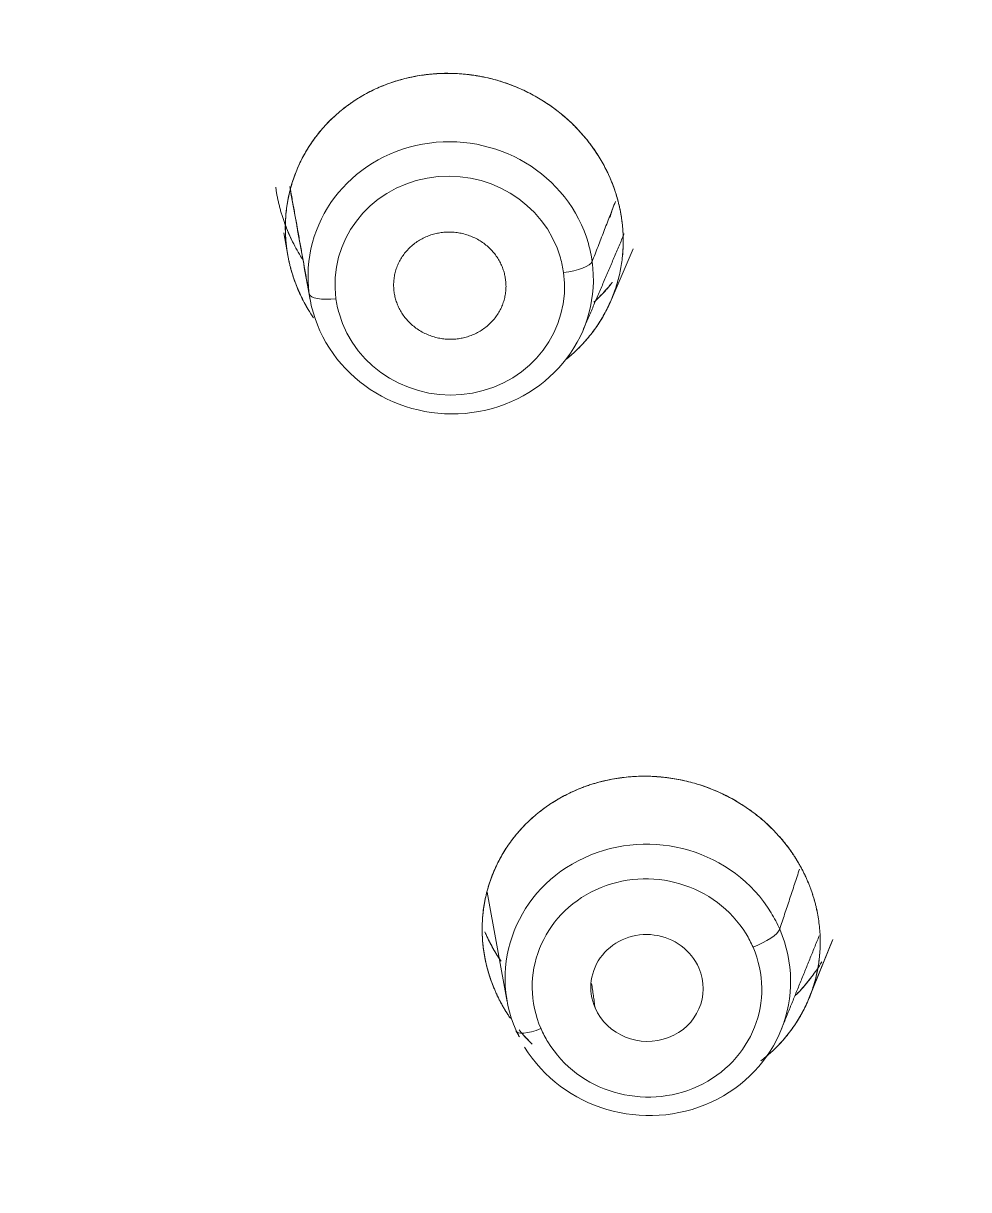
# Model space of a CAD drawing. Extents: x 6453 to 7582, y 0 to 827.
# Drawn here: x 6924.52 to 6934.61, y 479.79 to 492.23 of the extents above; entities that cross this region are included whole.
import ezdxf

# ---------------------------------------------------------------- set-up
doc = ezdxf.new("R2010")
doc.units = 0
doc.header["$LTSCALE"] = 30
doc.header["$MEASUREMENT"] = 0
doc.layers.add('1', color=7, linetype='CONTINUOUS')

msp = doc.modelspace()

# ---------------------------------------------------------------- linework, layer by layer
at = {"layer": '1', "color": 7, "linetype": 'Continuous', "lineweight": 18}
for p, q in [((6927.3, 489.991), (6927.343, 489.751)), ((6927.3, 489.991), (6927.343, 489.751)), ((6930.793, 489.272), (6931.027, 489.82)), ((6930.79, 489.264), (6930.793, 489.272)), ((6929.47, 482.959), (6929.684, 481.79)), ((6932.901, 481.815), (6933.16, 482.454)), ((6932.908, 481.834), (6933.157, 482.446))]:
    msp.add_line(p, q, dxfattribs=at)
for centre, major_axis, ratio, start_param, end_param in [((6959.952, 496.519), (-59.628, 0), 0.953717, 0, 1.529457), ((6959.952, 496.519), (-59.628, 0), 0.953717, 0, 1.529457), ((6929.081, 489.511), (-1.514, 0.172), 0.951766, 3.515724, 6.521767), ((6929.081, 489.511), (-1.514, 0.172), 0.951766, 3.380175, 3.515724), ((6929.081, 489.511), (-1.514, 0.172), 0.951766, 0.374132, 3.380175), ((6929.081, 489.511), (-1.514, 0.172), 0.951766, 0.238582, 0.374132), ((6931.185, 482.023), (-1.516, 0.156), 0.94912, 3.767438, 6.773481), ((6931.185, 482.023), (-1.516, 0.156), 0.94912, 0.625845, 3.631888), ((6931.176, 481.937), (-0.597, 0.061), 0.94912, 3.631888, 6.773481), ((6931.176, 481.937), (-0.597, 0.061), 0.94912, 0.490296, 3.631888)]:
    msp.add_ellipse(centre, major_axis=major_axis, ratio=ratio, start_param=start_param, end_param=end_param, dxfattribs=at)
at = {"layer": '1', "color": 7, "linetype": 'Continuous', "lineweight": 13}
for centre, major_axis, ratio, start_param, end_param in [((6929.071, 489.428), (-1.218, 0.138), 0.951766, 3.515724, 6.521767), ((6929.071, 489.428), (-1.218, 0.138), 0.951766, 3.380175, 3.515724), ((6930.296, 489.659), (0.297, 0.041), 0.298133, 4.636351, 6.119039), ((6929.071, 489.428), (-1.218, 0.138), 0.951766, 0.374132, 3.380175), ((6927.868, 489.38), (-0.297, -0.041), 0.298133, 0.01207, 1.494758), ((6929.071, 489.428), (-1.218, 0.138), 0.951766, 0.238582, 0.374132), ((6931.176, 481.937), (-1.219, 0.125), 0.94912, 3.767438, 6.773481), ((6931.185, 482.023), (-1.516, 0.156), 0.94912, 3.631888, 3.767438), ((6932.317, 482.465), (0.275, 0.12), 0.277816, 4.557403, 6.040091), ((6931.176, 481.937), (-1.219, 0.125), 0.94912, 3.631888, 3.767438), ((6931.176, 481.937), (-1.219, 0.125), 0.94912, 0.625845, 3.631888), ((6930.054, 481.597), (-0.275, -0.12), 0.277816, 6.216308, 7.698996), ((6931.176, 481.937), (-1.219, 0.125), 0.94912, 0.490296, 0.625845)]:
    msp.add_ellipse(centre, major_axis=major_axis, ratio=ratio, start_param=start_param, end_param=end_param, dxfattribs=at)
at = {"layer": '1', "color": 7, "linetype": 'Continuous', "lineweight": 18}
for points, knots in [([(6962.419, 439.668), (6962.999, 439.691), (6964.676, 439.78), (6967.443, 440.04), (6970.703, 440.52), (6973.93, 441.172), (6977.115, 441.992), (6980.248, 442.979), (6983.318, 444.129), (6986.318, 445.439), (6989.237, 446.905), (6992.067, 448.523), (6994.799, 450.287), (6997.425, 452.192), (6999.937, 454.232), (7002.327, 456.402), (7004.588, 458.694), (7006.713, 461.101), (7008.695, 463.617), (7010.529, 466.233), (7012.208, 468.942), (7013.729, 471.735), (7015.085, 474.604), (7016.274, 477.54), (7017.291, 480.534), (7018.133, 483.576), (7018.799, 486.659), (7019.284, 489.772), (7019.59, 492.905), (7019.713, 496.05), (7019.655, 499.196), (7019.414, 502.335), (7018.993, 505.456), (7018.391, 508.55), (7017.612, 511.608), (7016.657, 514.62), (7015.53, 517.578), (7014.233, 520.471), (7012.77, 523.292), (7011.147, 526.031), (7009.368, 528.681), (7007.439, 531.234), (7005.364, 533.681), (7003.152, 536.015), (7000.807, 538.229), (6998.339, 540.316), (6995.753, 542.27), (6993.058, 544.085), (6990.263, 545.755), (6987.375, 547.276), (6984.403, 548.643), (6981.357, 549.85), (6978.245, 550.896), (6975.078, 551.776), (6971.865, 552.489), (6968.616, 553.031), (6965.34, 553.401), (6962.047, 553.598), (6958.749, 553.622), (6955.453, 553.471), (6952.172, 553.148), (6948.914, 552.652), (6945.69, 551.986), (6942.51, 551.151), (6939.382, 550.149), (6936.317, 548.985), (6933.324, 547.661), (6930.413, 546.181), (6927.591, 544.551), (6924.868, 542.774), (6922.252, 540.857), (6919.75, 538.805), (6917.371, 536.624), (6915.122, 534.322), (6913.01, 531.904), (6911.04, 529.379), (6909.22, 526.755), (6907.554, 524.038), (6906.048, 521.238), (6904.706, 518.363), (6903.532, 515.422), (6902.531, 512.423), (6901.704, 509.377), (6901.055, 506.291), (6900.585, 503.176), (6900.295, 500.041), (6900.188, 496.896), (6900.263, 493.75), (6900.519, 490.612), (6900.956, 487.493), (6901.573, 484.402), (6902.368, 481.348), (6903.339, 478.34), (6904.481, 475.388), (6905.793, 472.5), (6907.27, 469.686), (6908.907, 466.954), (6910.699, 464.313), (6912.642, 461.769), (6914.729, 459.332), (6916.953, 457.008), (6919.309, 454.805), (6921.788, 452.73), (6924.384, 450.788), (6927.088, 448.985), (6929.892, 447.328), (6932.788, 445.82), (6935.766, 444.468), (6938.818, 443.274), (6941.935, 442.243), (6945.107, 441.377), (6948.323, 440.68), (6951.575, 440.153), (6954.634, 439.822), (6956.606, 439.702), (6957.484, 439.668)], [0, 0, 0, 0, 0.004702, 0.013606, 0.022511, 0.031416, 0.040321, 0.049226, 0.058131, 0.067035, 0.07594, 0.084844, 0.093748, 0.102652, 0.111556, 0.120459, 0.129362, 0.138265, 0.147168, 0.15607, 0.164972, 0.173874, 0.182775, 0.191676, 0.200577, 0.209478, 0.218378, 0.227279, 0.236179, 0.245079, 0.253978, 0.262878, 0.271778, 0.280678, 0.289578, 0.298478, 0.307379, 0.316279, 0.32518, 0.334081, 0.342982, 0.351884, 0.360785, 0.369687, 0.37859, 0.387493, 0.396396, 0.405299, 0.414202, 0.423106, 0.43201, 0.440914, 0.449818, 0.458723, 0.467628, 0.476532, 0.485437, 0.494342, 0.503247, 0.512152, 0.521057, 0.529962, 0.538867, 0.547772, 0.556677, 0.565582, 0.574486, 0.583391, 0.592295, 0.601199, 0.610103, 0.619007, 0.62791, 0.636813, 0.645716, 0.654619, 0.663521, 0.672423, 0.681325, 0.690226, 0.699127, 0.708028, 0.716929, 0.725829, 0.734729, 0.743629, 0.752529, 0.761429, 0.770329, 0.779229, 0.788129, 0.797029, 0.805929, 0.814829, 0.82373, 0.832631, 0.841532, 0.850433, 0.859334, 0.868236, 0.877138, 0.886041, 0.894944, 0.903847, 0.91275, 0.921653, 0.930557, 0.939461, 0.948365, 0.95727, 0.966174, 0.975079, 0.983983, 0.992888, 1, 1, 1, 1]), ([(6995.778, 451.033), (6996.33, 451.416), (6997.748, 452.443), (6999.935, 454.234), (7002.327, 456.401), (7004.588, 458.694), (7006.713, 461.101), (7008.695, 463.617), (7010.529, 466.233), (7012.208, 468.942), (7013.729, 471.735), (7015.085, 474.604), (7016.274, 477.54), (7017.291, 480.534), (7018.133, 483.576), (7018.799, 486.659), (7019.284, 489.772), (7019.59, 492.905), (7019.713, 496.05), (7019.655, 499.196), (7019.414, 502.335), (7018.993, 505.456), (7018.391, 508.55), (7017.612, 511.608), (7016.657, 514.62), (7015.53, 517.578), (7014.233, 520.471), (7012.77, 523.292), (7011.147, 526.031), (7009.368, 528.681), (7007.439, 531.234), (7005.364, 533.681), (7003.152, 536.015), (7000.807, 538.229), (6998.339, 540.316), (6995.753, 542.27), (6993.058, 544.085), (6990.263, 545.755), (6987.375, 547.276), (6984.403, 548.643), (6981.357, 549.85), (6978.245, 550.896), (6975.078, 551.776), (6971.865, 552.489), (6968.616, 553.031), (6965.34, 553.401), (6962.047, 553.598), (6958.749, 553.622), (6955.453, 553.471), (6952.172, 553.148), (6948.914, 552.652), (6945.69, 551.986), (6942.51, 551.151), (6939.382, 550.149), (6936.317, 548.985), (6933.324, 547.661), (6930.413, 546.181), (6927.591, 544.551), (6924.868, 542.774), (6922.252, 540.857), (6919.75, 538.805), (6917.371, 536.624), (6915.122, 534.322), (6913.01, 531.904), (6911.04, 529.379), (6909.22, 526.755), (6907.554, 524.038), (6906.048, 521.238), (6904.706, 518.363), (6903.532, 515.422), (6902.531, 512.423), (6901.704, 509.377), (6901.055, 506.291), (6900.585, 503.176), (6900.295, 500.041), (6900.188, 496.896), (6900.263, 493.75), (6900.519, 490.612), (6900.956, 487.493), (6901.573, 484.402), (6902.368, 481.348), (6903.339, 478.34), (6904.481, 475.388), (6905.793, 472.5), (6907.27, 469.686), (6908.907, 466.954), (6910.699, 464.313), (6912.642, 461.769), (6914.729, 459.332), (6916.954, 457.009), (6919.307, 454.804), (6921.793, 452.736), (6923.685, 451.284), (6924.774, 450.56), (6924.962, 450.437)], [0, 0, 0, 0, 0.006833, 0.017845, 0.028856, 0.039868, 0.050878, 0.061889, 0.072899, 0.083908, 0.094918, 0.105926, 0.116935, 0.127943, 0.138951, 0.149959, 0.160966, 0.171973, 0.18298, 0.193987, 0.204994, 0.216001, 0.227008, 0.238016, 0.249023, 0.26003, 0.271038, 0.282046, 0.293055, 0.304063, 0.315072, 0.326082, 0.337091, 0.348102, 0.359112, 0.370123, 0.381134, 0.392146, 0.403157, 0.414169, 0.425182, 0.436194, 0.447207, 0.45822, 0.469233, 0.480246, 0.491259, 0.502272, 0.513286, 0.524299, 0.535313, 0.546326, 0.557339, 0.568352, 0.579365, 0.590378, 0.601391, 0.612403, 0.623416, 0.634428, 0.645439, 0.656451, 0.667462, 0.678472, 0.689483, 0.700493, 0.711502, 0.722512, 0.73352, 0.744529, 0.755537, 0.766545, 0.777553, 0.78856, 0.799567, 0.810574, 0.821581, 0.832588, 0.843595, 0.854602, 0.865609, 0.876617, 0.887624, 0.898632, 0.90964, 0.920649, 0.931657, 0.942666, 0.953676, 0.964686, 0.975696, 0.986706, 0.997717, 1, 1, 1, 1]), ([(6927.332, 489.819), (6927.331, 489.826), (6927.329, 489.84), (6927.327, 489.86), (6927.325, 489.881), (6927.323, 489.901), (6927.321, 489.922), (6927.32, 489.942), (6927.318, 489.963), (6927.317, 489.983), (6927.317, 490.004), (6927.316, 490.024), (6927.316, 490.045), (6927.316, 490.065), (6927.317, 490.086), (6927.317, 490.106), (6927.318, 490.126), (6927.32, 490.147), (6927.322, 490.189), (6927.329, 490.254), (6927.343, 490.339), (6927.361, 490.424), (6927.391, 490.535), (6927.439, 490.67), (6927.514, 490.825), (6927.605, 490.97), (6927.71, 491.105), (6927.829, 491.228), (6927.961, 491.338), (6928.104, 491.436), (6928.258, 491.519), (6928.421, 491.587), (6928.591, 491.639), (6928.767, 491.674), (6928.946, 491.692), (6929.125, 491.693), (6929.303, 491.677), (6929.477, 491.646), (6929.646, 491.599), (6929.808, 491.537), (6929.963, 491.462), (6930.109, 491.374), (6930.247, 491.274), (6930.374, 491.162), (6930.491, 491.039), (6930.596, 490.907), (6930.673, 490.788), (6930.728, 490.69), (6930.765, 490.614), (6930.799, 490.536), (6930.823, 490.472), (6930.84, 490.422), (6930.851, 490.386), (6930.862, 490.35), (6930.871, 490.314), (6930.88, 490.278), (6930.888, 490.241), (6930.895, 490.205), (6930.901, 490.168), (6930.905, 490.143), (6930.907, 490.131)], [0, 0, 0, 0, 0.003802, 0.0076, 0.011396, 0.01519, 0.018983, 0.022774, 0.026564, 0.030354, 0.034144, 0.037935, 0.041727, 0.045521, 0.049317, 0.053115, 0.056916, 0.060721, 0.064529, 0.080642, 0.096724, 0.112814, 0.128946, 0.16105, 0.193129, 0.224903, 0.256654, 0.288264, 0.31984, 0.35163, 0.383225, 0.415213, 0.447226, 0.479502, 0.511374, 0.542991, 0.574614, 0.605643, 0.636433, 0.666689, 0.696891, 0.726878, 0.756741, 0.786739, 0.81672, 0.847024, 0.877323, 0.892615, 0.907867, 0.923124, 0.938426, 0.94529, 0.95214, 0.958979, 0.965811, 0.972639, 0.979469, 0.986303, 0.993145, 1, 1, 1, 1]), ([(6927.332, 489.819), (6927.331, 489.826), (6927.329, 489.84), (6927.327, 489.86), (6927.325, 489.881), (6927.323, 489.901), (6927.321, 489.922), (6927.32, 489.942), (6927.318, 489.963), (6927.317, 489.983), (6927.317, 490.004), (6927.316, 490.024), (6927.316, 490.045), (6927.316, 490.065), (6927.317, 490.086), (6927.317, 490.106), (6927.318, 490.126), (6927.32, 490.147), (6927.322, 490.189), (6927.329, 490.254), (6927.343, 490.339), (6927.361, 490.424), (6927.391, 490.535), (6927.439, 490.67), (6927.514, 490.825), (6927.605, 490.97), (6927.71, 491.105), (6927.829, 491.228), (6927.961, 491.338), (6928.104, 491.436), (6928.258, 491.519), (6928.421, 491.587), (6928.591, 491.639), (6928.767, 491.674), (6928.946, 491.692), (6929.125, 491.693), (6929.303, 491.677), (6929.477, 491.646), (6929.646, 491.599), (6929.808, 491.537), (6929.963, 491.462), (6930.109, 491.374), (6930.247, 491.274), (6930.374, 491.162), (6930.491, 491.039), (6930.596, 490.907), (6930.673, 490.788), (6930.728, 490.69), (6930.765, 490.614), (6930.799, 490.536), (6930.823, 490.472), (6930.84, 490.422), (6930.851, 490.386), (6930.862, 490.35), (6930.871, 490.314), (6930.88, 490.278), (6930.888, 490.241), (6930.895, 490.205), (6930.901, 490.168), (6930.905, 490.143), (6930.907, 490.131)], [0, 0, 0, 0, 0.003802, 0.0076, 0.011396, 0.01519, 0.018983, 0.022774, 0.026564, 0.030354, 0.034144, 0.037935, 0.041727, 0.045521, 0.049317, 0.053115, 0.056916, 0.060721, 0.064529, 0.080642, 0.096724, 0.112814, 0.128946, 0.16105, 0.193129, 0.224903, 0.256654, 0.288264, 0.31984, 0.35163, 0.383225, 0.415213, 0.447226, 0.479502, 0.511374, 0.542991, 0.574614, 0.605643, 0.636433, 0.666689, 0.696891, 0.726878, 0.756741, 0.786739, 0.81672, 0.847024, 0.877323, 0.892615, 0.907867, 0.923124, 0.938426, 0.94529, 0.95214, 0.958979, 0.965811, 0.972639, 0.979469, 0.986303, 0.993145, 1, 1, 1, 1]), ([(6930.907, 490.131), (6930.906, 490.138), (6930.904, 490.151), (6930.901, 490.171), (6930.897, 490.192), (6930.894, 490.212), (6930.89, 490.232), (6930.885, 490.252), (6930.881, 490.272), (6930.876, 490.293), (6930.871, 490.313), (6930.866, 490.333), (6930.861, 490.353), (6930.855, 490.373), (6930.849, 490.393), (6930.843, 490.413), (6930.836, 490.433), (6930.822, 490.473), (6930.8, 490.533), (6930.766, 490.612), (6930.728, 490.689), (6930.675, 490.786), (6930.6, 490.901), (6930.497, 491.033), (6930.379, 491.158), (6930.252, 491.269), (6930.12, 491.367), (6929.978, 491.454), (6929.819, 491.533), (6929.659, 491.594), (6929.486, 491.644), (6929.315, 491.676), (6929.165, 491.69), (6929.046, 491.693), (6928.966, 491.691), (6928.895, 491.686), (6928.829, 491.68), (6928.752, 491.67), (6928.668, 491.654), (6928.561, 491.63), (6928.423, 491.588), (6928.276, 491.527), (6928.148, 491.46), (6928.044, 491.395), (6927.933, 491.315), (6927.821, 491.219), (6927.705, 491.099), (6927.601, 490.964), (6927.509, 490.816), (6927.436, 490.663), (6927.39, 490.532), (6927.36, 490.423), (6927.342, 490.338), (6927.329, 490.251), (6927.322, 490.18), (6927.318, 490.125), (6927.317, 490.086), (6927.316, 490.048), (6927.317, 490.01), (6927.318, 489.971), (6927.32, 489.933), (6927.323, 489.895), (6927.327, 489.857), (6927.33, 489.832), (6927.332, 489.819)], [0, 0, 0, 0, 0.003751, 0.007508, 0.011271, 0.015041, 0.018817, 0.022598, 0.026386, 0.03018, 0.033981, 0.037787, 0.0416, 0.045419, 0.049245, 0.053076, 0.056914, 0.060758, 0.076249, 0.091731, 0.107205, 0.122672, 0.151581, 0.181272, 0.212078, 0.243249, 0.270296, 0.29911, 0.331024, 0.363547, 0.389382, 0.425361, 0.45564, 0.469051, 0.488608, 0.498073, 0.507084, 0.523971, 0.53924, 0.552781, 0.583135, 0.61678, 0.639321, 0.661792, 0.68419, 0.714512, 0.743358, 0.776502, 0.809236, 0.840613, 0.871061, 0.887326, 0.903602, 0.91989, 0.93619, 0.943368, 0.950524, 0.957658, 0.96477, 0.97186, 0.978928, 0.985974, 0.992998, 1, 1, 1, 1]), ([(6930.907, 490.131), (6930.906, 490.138), (6930.904, 490.151), (6930.901, 490.171), (6930.897, 490.192), (6930.894, 490.212), (6930.89, 490.232), (6930.885, 490.252), (6930.881, 490.272), (6930.876, 490.293), (6930.871, 490.313), (6930.866, 490.333), (6930.861, 490.353), (6930.855, 490.373), (6930.849, 490.393), (6930.843, 490.413), (6930.836, 490.433), (6930.822, 490.473), (6930.8, 490.533), (6930.766, 490.612), (6930.728, 490.689), (6930.675, 490.786), (6930.6, 490.901), (6930.497, 491.033), (6930.379, 491.158), (6930.252, 491.269), (6930.12, 491.367), (6929.978, 491.454), (6929.819, 491.533), (6929.659, 491.594), (6929.486, 491.644), (6929.302, 491.679), (6929.145, 491.691), (6929.026, 491.693), (6928.959, 491.691), (6928.895, 491.686), (6928.829, 491.68), (6928.752, 491.67), (6928.668, 491.654), (6928.561, 491.63), (6928.423, 491.588), (6928.276, 491.527), (6928.148, 491.46), (6928.044, 491.395), (6927.933, 491.315), (6927.821, 491.219), (6927.705, 491.099), (6927.601, 490.964), (6927.509, 490.816), (6927.436, 490.663), (6927.386, 490.522), (6927.353, 490.394), (6927.332, 490.279), (6927.319, 490.163), (6927.316, 490.072), (6927.317, 490.007), (6927.318, 489.97), (6927.32, 489.932), (6927.323, 489.894), (6927.327, 489.857), (6927.33, 489.832), (6927.332, 489.819)], [0, 0, 0, 0, 0.003751, 0.007508, 0.011272, 0.015041, 0.018817, 0.022599, 0.026387, 0.030181, 0.033981, 0.037788, 0.041601, 0.04542, 0.049245, 0.053077, 0.056915, 0.060759, 0.07625, 0.091732, 0.107207, 0.122674, 0.151584, 0.181275, 0.212081, 0.243253, 0.270301, 0.299115, 0.33103, 0.363553, 0.389388, 0.425368, 0.462534, 0.47263, 0.488609, 0.498073, 0.507085, 0.523972, 0.539242, 0.552782, 0.583138, 0.616783, 0.639325, 0.661795, 0.684194, 0.714517, 0.743363, 0.776508, 0.809242, 0.84062, 0.871069, 0.892856, 0.914623, 0.936369, 0.958095, 0.965144, 0.972167, 0.979164, 0.986135, 0.993081, 1, 1, 1, 1]), ([(6927.5, 489.708), (6927.493, 489.719), (6927.468, 489.758), (6927.428, 489.828), (6927.382, 489.917), (6927.341, 490.008), (6927.312, 490.084), (6927.292, 490.143), (6927.278, 490.185), (6927.266, 490.226), (6927.255, 490.268), (6927.245, 490.31), (6927.235, 490.352), (6927.227, 490.393), (6927.22, 490.435), (6927.216, 490.463), (6927.214, 490.477)], [0, 0, 0, 0, 0.047096, 0.167322, 0.287628, 0.408014, 0.528481, 0.581531, 0.634416, 0.687136, 0.739692, 0.792083, 0.844309, 0.896371, 0.948268, 1, 1, 1, 1]), ([(6930.807, 490.246), (6930.805, 490.24), (6930.804, 490.233), (6930.795, 490.203), (6930.788, 490.179), (6930.78, 490.156)], [0, 0, 0, 0, 0.21685, 0.21685, 1, 1, 1, 1]), ([(6927.309, 490.092), (6927.32, 490.063), (6927.343, 490.004), (6927.383, 489.915), (6927.428, 489.827), (6927.468, 489.758), (6927.493, 489.719), (6927.5, 489.708)], [0, 0, 0, 0, 0.218273, 0.448614, 0.679084, 0.910189, 1, 1, 1, 1]), ([(6927.309, 490.092), (6927.32, 490.063), (6927.343, 490.004), (6927.383, 489.915), (6927.428, 489.827), (6927.468, 489.758), (6927.493, 489.719), (6927.5, 489.708)], [0, 0, 0, 0, 0.218273, 0.448614, 0.679084, 0.910189, 1, 1, 1, 1]), ([(6927.5, 489.708), (6927.493, 489.719), (6927.468, 489.758), (6927.428, 489.828), (6927.382, 489.917), (6927.343, 490.005), (6927.32, 490.063), (6927.31, 490.091)], [0, 0, 0, 0, 0.091484, 0.32502, 0.558711, 0.792559, 1, 1, 1, 1]), ([(6930.299, 488.631), (6930.315, 488.643), (6930.372, 488.69), (6930.463, 488.775), (6930.571, 488.896), (6930.667, 489.029), (6930.752, 489.177), (6930.818, 489.328), (6930.86, 489.457), (6930.886, 489.562), (6930.902, 489.642), (6930.913, 489.724), (6930.919, 489.792), (6930.921, 489.847), (6930.922, 489.888), (6930.922, 489.929), (6930.921, 489.97), (6930.919, 490.01), (6930.916, 490.051), (6930.912, 490.091), (6930.908, 490.118), (6930.907, 490.131)], [0, 0, 0, 0, 0.035869, 0.130539, 0.218685, 0.320946, 0.422081, 0.519415, 0.614172, 0.662782, 0.71143, 0.760118, 0.808847, 0.833002, 0.857082, 0.881088, 0.905019, 0.928875, 0.952657, 0.976366, 1, 1, 1, 1]), ([(6930.299, 488.631), (6930.315, 488.643), (6930.372, 488.69), (6930.463, 488.775), (6930.571, 488.896), (6930.667, 489.029), (6930.752, 489.177), (6930.818, 489.328), (6930.86, 489.457), (6930.886, 489.562), (6930.902, 489.642), (6930.913, 489.724), (6930.919, 489.792), (6930.921, 489.847), (6930.922, 489.888), (6930.922, 489.929), (6930.921, 489.97), (6930.919, 490.01), (6930.916, 490.051), (6930.912, 490.091), (6930.908, 490.118), (6930.907, 490.131)], [0, 0, 0, 0, 0.035869, 0.130539, 0.218685, 0.320946, 0.422081, 0.519415, 0.614172, 0.662782, 0.71143, 0.760118, 0.808847, 0.833002, 0.857082, 0.881088, 0.905019, 0.928875, 0.952657, 0.976366, 1, 1, 1, 1]), ([(6930.907, 490.131), (6930.908, 490.124), (6930.909, 490.111), (6930.912, 490.09), (6930.914, 490.07), (6930.916, 490.05), (6930.918, 490.029), (6930.919, 490.009), (6930.92, 489.989), (6930.921, 489.968), (6930.922, 489.948), (6930.922, 489.928), (6930.922, 489.907), (6930.922, 489.887), (6930.922, 489.866), (6930.921, 489.846), (6930.92, 489.826), (6930.918, 489.785), (6930.913, 489.723), (6930.901, 489.642), (6930.886, 489.561), (6930.86, 489.455), (6930.817, 489.323), (6930.749, 489.171), (6930.665, 489.026), (6930.566, 488.89), (6930.461, 488.773), (6930.387, 488.704), (6930.354, 488.676)], [0, 0, 0, 0, 0.01251, 0.02501, 0.0375, 0.049985, 0.062464, 0.074942, 0.087419, 0.099898, 0.112382, 0.124871, 0.137368, 0.149876, 0.162396, 0.17493, 0.187482, 0.200051, 0.250724, 0.301274, 0.351838, 0.40255, 0.505064, 0.607586, 0.710843, 0.81517, 0.919197, 1, 1, 1, 1]), ([(6930.907, 490.131), (6930.908, 490.124), (6930.909, 490.111), (6930.912, 490.09), (6930.914, 490.07), (6930.916, 490.05), (6930.918, 490.029), (6930.919, 490.009), (6930.92, 489.989), (6930.921, 489.968), (6930.922, 489.948), (6930.922, 489.928), (6930.922, 489.907), (6930.922, 489.887), (6930.922, 489.866), (6930.921, 489.846), (6930.92, 489.826), (6930.918, 489.785), (6930.913, 489.723), (6930.901, 489.642), (6930.886, 489.561), (6930.86, 489.455), (6930.817, 489.323), (6930.749, 489.171), (6930.665, 489.026), (6930.566, 488.89), (6930.461, 488.773), (6930.387, 488.704), (6930.354, 488.676)], [0, 0, 0, 0, 0.01251, 0.02501, 0.0375, 0.049985, 0.062464, 0.074942, 0.087419, 0.099898, 0.112382, 0.124871, 0.137368, 0.149876, 0.162396, 0.17493, 0.187482, 0.200051, 0.250724, 0.301274, 0.351838, 0.40255, 0.505064, 0.607586, 0.710843, 0.81517, 0.919197, 1, 1, 1, 1]), ([(6927.617, 489.083), (6927.598, 489.113), (6927.563, 489.167), (6927.517, 489.248), (6927.478, 489.326), (6927.444, 489.405), (6927.418, 489.471), (6927.401, 489.522), (6927.389, 489.559), (6927.378, 489.596), (6927.368, 489.633), (6927.359, 489.67), (6927.351, 489.707), (6927.344, 489.744), (6927.337, 489.782), (6927.334, 489.807), (6927.332, 489.819)], [0, 0, 0, 0, 0.131423, 0.239712, 0.347888, 0.456179, 0.564808, 0.613379, 0.661849, 0.710238, 0.758568, 0.806856, 0.855124, 0.90339, 0.951676, 1, 1, 1, 1]), ([(6927.332, 489.819), (6927.333, 489.812), (6927.335, 489.799), (6927.338, 489.778), (6927.342, 489.757), (6927.345, 489.737), (6927.349, 489.716), (6927.354, 489.695), (6927.358, 489.675), (6927.363, 489.654), (6927.368, 489.634), (6927.374, 489.613), (6927.379, 489.592), (6927.385, 489.572), (6927.392, 489.551), (6927.398, 489.531), (6927.405, 489.51), (6927.419, 489.469), (6927.442, 489.408), (6927.477, 489.328), (6927.517, 489.249), (6927.545, 489.198), (6927.561, 489.172), (6927.561, 489.172)], [0, 0, 0, 0, 0.030482, 0.06102, 0.091615, 0.122266, 0.152974, 0.183738, 0.214558, 0.245435, 0.276368, 0.307358, 0.338404, 0.369507, 0.400666, 0.431881, 0.463153, 0.494481, 0.620781, 0.747098, 0.873433, 0.999785, 1, 1, 1, 1]), ([(6927.566, 489.163), (6927.564, 489.166), (6927.547, 489.194), (6927.517, 489.248), (6927.478, 489.326), (6927.444, 489.405), (6927.418, 489.471), (6927.401, 489.522), (6927.389, 489.559), (6927.378, 489.596), (6927.368, 489.633), (6927.359, 489.67), (6927.351, 489.707), (6927.344, 489.744), (6927.337, 489.782), (6927.334, 489.807), (6927.332, 489.819)], [0, 0, 0, 0, 0.015656, 0.138378, 0.260973, 0.383697, 0.506804, 0.561848, 0.616779, 0.671618, 0.726389, 0.781113, 0.835814, 0.890514, 0.945235, 1, 1, 1, 1]), ([(6927.332, 489.819), (6927.333, 489.812), (6927.335, 489.799), (6927.338, 489.778), (6927.342, 489.757), (6927.345, 489.737), (6927.349, 489.716), (6927.354, 489.695), (6927.358, 489.675), (6927.363, 489.654), (6927.368, 489.634), (6927.374, 489.613), (6927.379, 489.592), (6927.385, 489.572), (6927.392, 489.551), (6927.398, 489.531), (6927.405, 489.51), (6927.419, 489.469), (6927.442, 489.408), (6927.477, 489.328), (6927.517, 489.249), (6927.545, 489.198), (6927.561, 489.172), (6927.561, 489.172)], [0, 0, 0, 0, 0.030482, 0.06102, 0.091615, 0.122266, 0.152974, 0.183738, 0.214558, 0.245435, 0.276368, 0.307358, 0.338404, 0.369507, 0.400666, 0.431881, 0.463153, 0.494481, 0.620781, 0.747098, 0.873433, 0.999785, 1, 1, 1, 1]), ([(6930.61, 489.252), (6930.637, 489.277), (6930.706, 489.344), (6930.77, 489.417), (6930.806, 489.463), (6930.807, 489.463)], [0, 0, 0, 0, 0.38129, 0.997913, 1, 1, 1, 1]), ([(6930.61, 489.252), (6930.637, 489.277), (6930.706, 489.344), (6930.77, 489.417), (6930.806, 489.463), (6930.807, 489.463)], [0, 0, 0, 0, 0.38129, 0.997913, 1, 1, 1, 1]), ([(6930.806, 489.463), (6930.806, 489.463), (6930.773, 489.421), (6930.713, 489.352), (6930.648, 489.288), (6930.621, 489.262)], [0, 0, 0, 0, 0.002274, 0.594114, 1, 1, 1, 1]), ([(6930.806, 489.463), (6930.806, 489.463), (6930.773, 489.421), (6930.718, 489.357), (6930.658, 489.298), (6930.636, 489.277)], [0, 0, 0, 0, 0.002461, 0.642944, 1, 1, 1, 1]), ([(6932.886, 483.086), (6932.883, 483.092), (6932.878, 483.105), (6932.869, 483.123), (6932.861, 483.142), (6932.851, 483.161), (6932.842, 483.179), (6932.833, 483.198), (6932.823, 483.216), (6932.813, 483.234), (6932.803, 483.253), (6932.792, 483.271), (6932.781, 483.289), (6932.77, 483.307), (6932.759, 483.325), (6932.748, 483.343), (6932.736, 483.36), (6932.712, 483.396), (6932.674, 483.448), (6932.621, 483.516), (6932.563, 483.581), (6932.486, 483.661), (6932.383, 483.754), (6932.248, 483.856), (6932.101, 483.948), (6931.95, 484.024), (6931.797, 484.086), (6931.637, 484.135), (6931.464, 484.172), (6931.326, 484.188), (6931.193, 484.196), (6931.061, 484.196), (6930.886, 484.18), (6930.727, 484.15), (6930.611, 484.118), (6930.539, 484.094), (6930.477, 484.072), (6930.407, 484.043), (6930.331, 484.007), (6930.236, 483.957), (6930.115, 483.883), (6929.991, 483.788), (6929.887, 483.692), (6929.805, 483.604), (6929.721, 483.499), (6929.64, 483.379), (6929.563, 483.234), (6929.499, 483.079), (6929.452, 482.913), (6929.424, 482.748), (6929.416, 482.609), (6929.417, 482.497), (6929.423, 482.41), (6929.434, 482.323), (6929.447, 482.253), (6929.458, 482.199), (6929.468, 482.161), (6929.478, 482.124), (6929.488, 482.087), (6929.5, 482.05), (6929.513, 482.014), (6929.526, 481.978), (6929.54, 481.942), (6929.55, 481.919), (6929.555, 481.907)], [0, 0, 0, 0, 0.003751, 0.007508, 0.011271, 0.015041, 0.018817, 0.022598, 0.026386, 0.030181, 0.033981, 0.037787, 0.0416, 0.045419, 0.049245, 0.053076, 0.056914, 0.060758, 0.076249, 0.091731, 0.107205, 0.122672, 0.151582, 0.181272, 0.212078, 0.243249, 0.270296, 0.29911, 0.331025, 0.363547, 0.372318, 0.401876, 0.433493, 0.465539, 0.488608, 0.498072, 0.507084, 0.523971, 0.53924, 0.55278, 0.583135, 0.61678, 0.639321, 0.661791, 0.68419, 0.714512, 0.743357, 0.776502, 0.809236, 0.840613, 0.871061, 0.887326, 0.903602, 0.91989, 0.93619, 0.943368, 0.950524, 0.957658, 0.96477, 0.97186, 0.978928, 0.985974, 0.992998, 1, 1, 1, 1]), ([(6932.886, 483.086), (6932.883, 483.092), (6932.878, 483.105), (6932.869, 483.123), (6932.861, 483.142), (6932.851, 483.161), (6932.842, 483.179), (6932.833, 483.198), (6932.823, 483.216), (6932.813, 483.234), (6932.803, 483.253), (6932.792, 483.271), (6932.781, 483.289), (6932.77, 483.307), (6932.759, 483.325), (6932.748, 483.343), (6932.736, 483.36), (6932.712, 483.396), (6932.674, 483.448), (6932.621, 483.516), (6932.563, 483.581), (6932.486, 483.661), (6932.383, 483.754), (6932.248, 483.856), (6932.101, 483.948), (6931.95, 484.024), (6931.797, 484.086), (6931.637, 484.135), (6931.464, 484.172), (6931.294, 484.192), (6931.116, 484.198), (6930.93, 484.186), (6930.776, 484.16), (6930.662, 484.132), (6930.599, 484.114), (6930.539, 484.094), (6930.477, 484.072), (6930.407, 484.043), (6930.331, 484.007), (6930.236, 483.957), (6930.115, 483.883), (6929.991, 483.788), (6929.887, 483.692), (6929.805, 483.604), (6929.721, 483.499), (6929.64, 483.379), (6929.563, 483.234), (6929.499, 483.079), (6929.452, 482.913), (6929.424, 482.748), (6929.417, 482.632), (6929.417, 482.544), (6929.418, 482.482), (6929.425, 482.397), (6929.436, 482.312), (6929.448, 482.244), (6929.46, 482.191), (6929.469, 482.155), (6929.479, 482.118), (6929.49, 482.082), (6929.501, 482.047), (6929.513, 482.011), (6929.527, 481.976), (6929.54, 481.941), (6929.55, 481.918), (6929.555, 481.907)], [0, 0, 0, 0, 0.003751, 0.007508, 0.011272, 0.015041, 0.018817, 0.022598, 0.026386, 0.030181, 0.033981, 0.037788, 0.041601, 0.04542, 0.049245, 0.053076, 0.056914, 0.060758, 0.076249, 0.091732, 0.107206, 0.122673, 0.151582, 0.181273, 0.212079, 0.24325, 0.270298, 0.299112, 0.331027, 0.363549, 0.389385, 0.425364, 0.462529, 0.472625, 0.488604, 0.498068, 0.50708, 0.523967, 0.539236, 0.552777, 0.583132, 0.616777, 0.639318, 0.661789, 0.684187, 0.71451, 0.743355, 0.7765, 0.809234, 0.840612, 0.87106, 0.874285, 0.890154, 0.906028, 0.921907, 0.937792, 0.944789, 0.951765, 0.958719, 0.965652, 0.972564, 0.979455, 0.986325, 0.993173, 1, 1, 1, 1]), ([(6929.555, 481.907), (6929.552, 481.913), (6929.547, 481.926), (6929.539, 481.945), (6929.531, 481.964), (6929.524, 481.984), (6929.516, 482.003), (6929.51, 482.023), (6929.503, 482.042), (6929.496, 482.062), (6929.49, 482.081), (6929.484, 482.101), (6929.479, 482.121), (6929.473, 482.141), (6929.468, 482.16), (6929.463, 482.18), (6929.458, 482.2), (6929.454, 482.22), (6929.445, 482.262), (6929.434, 482.326), (6929.423, 482.412), (6929.417, 482.498), (6929.416, 482.612), (6929.425, 482.755), (6929.455, 482.923), (6929.502, 483.085), (6929.566, 483.241), (6929.646, 483.389), (6929.742, 483.529), (6929.852, 483.658), (6929.976, 483.776), (6930.113, 483.881), (6930.262, 483.973), (6930.42, 484.051), (6930.586, 484.112), (6930.757, 484.157), (6930.931, 484.185), (6931.107, 484.198), (6931.281, 484.194), (6931.452, 484.174), (6931.621, 484.139), (6931.785, 484.091), (6931.943, 484.028), (6932.096, 483.951), (6932.241, 483.861), (6932.378, 483.759), (6932.484, 483.663), (6932.563, 483.581), (6932.619, 483.517), (6932.672, 483.451), (6932.713, 483.395), (6932.743, 483.35), (6932.763, 483.318), (6932.783, 483.286), (6932.802, 483.254), (6932.821, 483.221), (6932.838, 483.188), (6932.855, 483.154), (6932.871, 483.12), (6932.881, 483.097), (6932.886, 483.086)], [0, 0, 0, 0, 0.003802, 0.0076, 0.011396, 0.01519, 0.018983, 0.022774, 0.026564, 0.030354, 0.034144, 0.037935, 0.041727, 0.045521, 0.049317, 0.053115, 0.056916, 0.060721, 0.064529, 0.080641, 0.096723, 0.112813, 0.128946, 0.161047, 0.193129, 0.2249, 0.256654, 0.288259, 0.31984, 0.351625, 0.383225, 0.415209, 0.447226, 0.4795, 0.511374, 0.542992, 0.574614, 0.605646, 0.636433, 0.666694, 0.696891, 0.726883, 0.756741, 0.786743, 0.81672, 0.847027, 0.877323, 0.892615, 0.907869, 0.923125, 0.938426, 0.94529, 0.95214, 0.958979, 0.965811, 0.97264, 0.979469, 0.986303, 0.993146, 1, 1, 1, 1]), ([(6929.555, 481.907), (6929.552, 481.913), (6929.547, 481.926), (6929.539, 481.945), (6929.531, 481.964), (6929.524, 481.984), (6929.516, 482.003), (6929.51, 482.023), (6929.503, 482.042), (6929.496, 482.062), (6929.49, 482.081), (6929.484, 482.101), (6929.479, 482.121), (6929.473, 482.141), (6929.468, 482.16), (6929.463, 482.18), (6929.458, 482.2), (6929.454, 482.22), (6929.445, 482.262), (6929.434, 482.326), (6929.423, 482.412), (6929.417, 482.498), (6929.416, 482.612), (6929.425, 482.755), (6929.455, 482.923), (6929.502, 483.085), (6929.566, 483.241), (6929.646, 483.389), (6929.742, 483.529), (6929.852, 483.658), (6929.976, 483.776), (6930.113, 483.881), (6930.262, 483.973), (6930.42, 484.051), (6930.586, 484.112), (6930.757, 484.157), (6930.931, 484.185), (6931.107, 484.198), (6931.281, 484.194), (6931.452, 484.174), (6931.621, 484.139), (6931.785, 484.091), (6931.943, 484.028), (6932.096, 483.951), (6932.241, 483.861), (6932.378, 483.759), (6932.484, 483.663), (6932.563, 483.581), (6932.619, 483.517), (6932.672, 483.451), (6932.713, 483.395), (6932.743, 483.35), (6932.763, 483.318), (6932.783, 483.286), (6932.802, 483.254), (6932.821, 483.221), (6932.838, 483.188), (6932.855, 483.154), (6932.871, 483.12), (6932.881, 483.097), (6932.886, 483.086)], [0, 0, 0, 0, 0.003802, 0.0076, 0.011396, 0.01519, 0.018983, 0.022774, 0.026564, 0.030354, 0.034144, 0.037935, 0.041727, 0.045521, 0.049317, 0.053115, 0.056916, 0.060721, 0.064529, 0.080641, 0.096723, 0.112813, 0.128946, 0.161047, 0.193129, 0.2249, 0.256654, 0.288259, 0.31984, 0.351625, 0.383225, 0.415209, 0.447226, 0.4795, 0.511374, 0.542992, 0.574614, 0.605646, 0.636433, 0.666694, 0.696891, 0.726883, 0.756741, 0.786743, 0.81672, 0.847027, 0.877323, 0.892615, 0.907869, 0.923125, 0.938426, 0.94529, 0.95214, 0.958979, 0.965811, 0.97264, 0.979469, 0.986303, 0.993146, 1, 1, 1, 1]), ([(6932.389, 481.158), (6932.398, 481.164), (6932.441, 481.198), (6932.528, 481.273), (6932.642, 481.392), (6932.748, 481.53), (6932.832, 481.668), (6932.902, 481.811), (6932.958, 481.963), (6932.998, 482.126), (6933.021, 482.288), (6933.026, 482.423), (6933.022, 482.531), (6933.014, 482.613), (6933.003, 482.694), (6932.99, 482.762), (6932.978, 482.815), (6932.967, 482.855), (6932.956, 482.894), (6932.944, 482.933), (6932.931, 482.972), (6932.917, 483.01), (6932.902, 483.048), (6932.891, 483.073), (6932.886, 483.086)], [0, 0, 0, 0, 0.014828, 0.07526, 0.160174, 0.243503, 0.317785, 0.386947, 0.467186, 0.54654, 0.622913, 0.697263, 0.735405, 0.773576, 0.811778, 0.850013, 0.868966, 0.887861, 0.906696, 0.925474, 0.944192, 0.962853, 0.981455, 1, 1, 1, 1]), ([(6932.389, 481.158), (6932.398, 481.164), (6932.441, 481.198), (6932.528, 481.273), (6932.642, 481.392), (6932.748, 481.53), (6932.832, 481.668), (6932.902, 481.811), (6932.958, 481.963), (6932.998, 482.126), (6933.021, 482.288), (6933.026, 482.423), (6933.022, 482.531), (6933.014, 482.613), (6933.003, 482.694), (6932.99, 482.762), (6932.978, 482.815), (6932.967, 482.855), (6932.956, 482.894), (6932.944, 482.933), (6932.931, 482.972), (6932.917, 483.01), (6932.902, 483.048), (6932.891, 483.073), (6932.886, 483.086)], [0, 0, 0, 0, 0.014828, 0.07526, 0.160174, 0.243503, 0.317785, 0.386947, 0.467186, 0.54654, 0.622913, 0.697263, 0.735405, 0.773576, 0.811778, 0.850013, 0.868966, 0.887861, 0.906696, 0.925474, 0.944192, 0.962853, 0.981455, 1, 1, 1, 1]), ([(6932.886, 483.086), (6932.889, 483.079), (6932.894, 483.067), (6932.902, 483.048), (6932.91, 483.029), (6932.917, 483.01), (6932.924, 482.99), (6932.931, 482.971), (6932.938, 482.952), (6932.944, 482.932), (6932.95, 482.913), (6932.956, 482.893), (6932.962, 482.874), (6932.967, 482.854), (6932.973, 482.834), (6932.978, 482.814), (6932.982, 482.794), (6932.991, 482.754), (6933.003, 482.694), (6933.014, 482.612), (6933.022, 482.531), (6933.026, 482.421), (6933.021, 482.284), (6932.997, 482.12), (6932.956, 481.96), (6932.899, 481.804), (6932.825, 481.654), (6932.736, 481.513), (6932.633, 481.381), (6932.527, 481.273), (6932.454, 481.21), (6932.423, 481.184)], [0, 0, 0, 0, 0.009598, 0.019187, 0.02877, 0.038348, 0.047922, 0.057495, 0.067067, 0.076641, 0.086218, 0.0958, 0.105387, 0.114983, 0.124588, 0.134205, 0.143834, 0.153477, 0.192355, 0.231137, 0.269928, 0.308831, 0.387486, 0.466132, 0.54536, 0.625388, 0.70521, 0.784878, 0.863859, 0.943353, 1, 1, 1, 1]), ([(6932.886, 483.086), (6932.889, 483.079), (6932.894, 483.067), (6932.902, 483.048), (6932.91, 483.029), (6932.917, 483.01), (6932.924, 482.99), (6932.931, 482.971), (6932.938, 482.952), (6932.944, 482.932), (6932.95, 482.913), (6932.956, 482.893), (6932.962, 482.874), (6932.967, 482.854), (6932.973, 482.834), (6932.978, 482.814), (6932.982, 482.794), (6932.991, 482.754), (6933.003, 482.694), (6933.014, 482.612), (6933.022, 482.531), (6933.026, 482.421), (6933.021, 482.284), (6932.997, 482.12), (6932.956, 481.96), (6932.899, 481.804), (6932.825, 481.654), (6932.736, 481.513), (6932.633, 481.381), (6932.527, 481.273), (6932.454, 481.21), (6932.423, 481.184)], [0, 0, 0, 0, 0.009598, 0.019187, 0.02877, 0.038348, 0.047922, 0.057495, 0.067067, 0.076641, 0.086218, 0.0958, 0.105387, 0.114983, 0.124588, 0.134205, 0.143834, 0.153477, 0.192355, 0.231137, 0.269928, 0.308831, 0.387486, 0.466132, 0.54536, 0.625388, 0.70521, 0.784878, 0.863859, 0.943353, 1, 1, 1, 1]), ([(6929.618, 482.221), (6929.616, 482.225), (6929.605, 482.241), (6929.586, 482.269), (6929.563, 482.307), (6929.541, 482.344), (6929.52, 482.382), (6929.5, 482.42), (6929.48, 482.459), (6929.462, 482.497), (6929.451, 482.523), (6929.445, 482.536)], [0, 0, 0, 0, 0.037399, 0.15905, 0.280322, 0.401215, 0.52173, 0.641866, 0.761623, 0.881001, 1, 1, 1, 1]), ([(6929.445, 482.536), (6929.448, 482.53), (6929.454, 482.516), (6929.463, 482.496), (6929.472, 482.477), (6929.481, 482.457), (6929.491, 482.437), (6929.501, 482.418), (6929.511, 482.399), (6929.522, 482.379), (6929.532, 482.36), (6929.543, 482.341), (6929.554, 482.322), (6929.565, 482.303), (6929.577, 482.285), (6929.589, 482.266), (6929.601, 482.247), (6929.611, 482.232), (6929.617, 482.224), (6929.619, 482.221)], [0, 0, 0, 0, 0.060895, 0.121745, 0.182556, 0.243335, 0.304088, 0.364822, 0.425542, 0.486256, 0.546971, 0.607691, 0.668425, 0.729178, 0.789957, 0.850768, 0.911619, 0.972515, 1, 1, 1, 1]), ([(6929.618, 482.221), (6929.616, 482.225), (6929.605, 482.241), (6929.586, 482.269), (6929.563, 482.307), (6929.541, 482.344), (6929.52, 482.382), (6929.5, 482.42), (6929.48, 482.459), (6929.462, 482.497), (6929.451, 482.523), (6929.445, 482.536)], [0, 0, 0, 0, 0.037399, 0.15905, 0.280322, 0.401215, 0.52173, 0.641866, 0.761623, 0.881001, 1, 1, 1, 1]), ([(6929.445, 482.536), (6929.448, 482.53), (6929.454, 482.516), (6929.463, 482.496), (6929.472, 482.477), (6929.481, 482.457), (6929.491, 482.437), (6929.501, 482.418), (6929.511, 482.399), (6929.522, 482.379), (6929.532, 482.36), (6929.543, 482.341), (6929.554, 482.322), (6929.565, 482.303), (6929.577, 482.285), (6929.589, 482.266), (6929.601, 482.247), (6929.611, 482.232), (6929.617, 482.224), (6929.619, 482.221)], [0, 0, 0, 0, 0.060895, 0.121745, 0.182556, 0.243335, 0.304088, 0.364822, 0.425542, 0.486256, 0.546971, 0.607691, 0.668425, 0.729178, 0.789957, 0.850768, 0.911619, 0.972515, 1, 1, 1, 1]), ([(6932.755, 481.852), (6932.756, 481.853), (6932.8, 481.896), (6932.882, 481.986), (6932.974, 482.108), (6933.025, 482.187), (6933.042, 482.216)], [0, 0, 0, 0, 0.009871, 0.394872, 0.778532, 1, 1, 1, 1]), ([(6932.755, 481.852), (6932.756, 481.853), (6932.8, 481.896), (6932.882, 481.986), (6932.974, 482.108), (6933.025, 482.187), (6933.042, 482.216)], [0, 0, 0, 0, 0.009871, 0.394872, 0.778532, 1, 1, 1, 1]), ([(6932.958, 482.089), (6932.936, 482.058), (6932.874, 481.977), (6932.803, 481.899), (6932.756, 481.853), (6932.754, 481.852)], [0, 0, 0, 0, 0.368557, 0.98279, 1, 1, 1, 1]), ([(6932.958, 482.089), (6932.936, 482.058), (6932.874, 481.977), (6932.803, 481.899), (6932.756, 481.853), (6932.754, 481.852)], [0, 0, 0, 0, 0.368557, 0.98279, 1, 1, 1, 1]), ([(6929.555, 481.907), (6929.558, 481.901), (6929.563, 481.888), (6929.572, 481.869), (6929.581, 481.85), (6929.59, 481.831), (6929.6, 481.812), (6929.61, 481.793), (6929.62, 481.774), (6929.63, 481.755), (6929.64, 481.737), (6929.651, 481.718), (6929.662, 481.7), (6929.673, 481.681), (6929.685, 481.663), (6929.697, 481.645), (6929.708, 481.628), (6929.715, 481.617), (6929.718, 481.613)], [0, 0, 0, 0, 0.062559, 0.125235, 0.188026, 0.250933, 0.313955, 0.377094, 0.440348, 0.503718, 0.567204, 0.630806, 0.694524, 0.758357, 0.822306, 0.886371, 0.950552, 1, 1, 1, 1]), ([(6929.555, 481.907), (6929.558, 481.901), (6929.563, 481.888), (6929.572, 481.869), (6929.581, 481.85), (6929.59, 481.831), (6929.6, 481.812), (6929.61, 481.793), (6929.62, 481.774), (6929.63, 481.755), (6929.64, 481.737), (6929.651, 481.718), (6929.662, 481.7), (6929.673, 481.681), (6929.685, 481.663), (6929.697, 481.645), (6929.708, 481.628), (6929.715, 481.617), (6929.718, 481.613)], [0, 0, 0, 0, 0.062559, 0.125235, 0.188026, 0.250933, 0.313955, 0.377094, 0.440348, 0.503718, 0.567204, 0.630806, 0.694524, 0.758357, 0.822306, 0.886371, 0.950552, 1, 1, 1, 1]), ([(6929.718, 481.613), (6929.713, 481.621), (6929.7, 481.64), (6929.681, 481.67), (6929.66, 481.702), (6929.641, 481.736), (6929.622, 481.769), (6929.604, 481.803), (6929.587, 481.837), (6929.57, 481.872), (6929.56, 481.895), (6929.555, 481.907)], [0, 0, 0, 0, 0.086661, 0.201165, 0.315479, 0.429649, 0.543723, 0.657749, 0.771772, 0.88584, 1, 1, 1, 1]), ([(6929.718, 481.613), (6929.713, 481.621), (6929.7, 481.64), (6929.681, 481.67), (6929.66, 481.702), (6929.641, 481.736), (6929.622, 481.769), (6929.604, 481.803), (6929.587, 481.837), (6929.57, 481.872), (6929.56, 481.895), (6929.555, 481.907)], [0, 0, 0, 0, 0.086661, 0.201165, 0.315479, 0.429649, 0.543723, 0.657749, 0.771772, 0.88584, 1, 1, 1, 1]), ([(6929.95, 481.338), (6929.95, 481.338), (6929.929, 481.359), (6929.888, 481.401), (6929.842, 481.452), (6929.817, 481.483), (6929.81, 481.491)], [0, 0, 0, 0, 0.000758, 0.424327, 0.847464, 1, 1, 1, 1]), ([(6929.831, 481.466), (6929.849, 481.444), (6929.888, 481.401), (6929.928, 481.359), (6929.95, 481.339), (6929.95, 481.338)], [0, 0, 0, 0, 0.489861, 0.999135, 1, 1, 1, 1]), ([(6929.831, 481.466), (6929.849, 481.444), (6929.888, 481.401), (6929.928, 481.359), (6929.95, 481.339), (6929.95, 481.338)], [0, 0, 0, 0, 0.489861, 0.999135, 1, 1, 1, 1]), ([(6929.942, 481.346), (6929.924, 481.364), (6929.886, 481.403), (6929.849, 481.444), (6929.831, 481.466)], [0, 0, 0, 0, 0.470621, 1, 1, 1, 1])]:
    msp.add_open_spline(points, degree=3, knots=knots, dxfattribs=at)
msp.add_rational_spline([(6900.323, 496.519), (6900.323, 441.954), (6957.487, 439.699)], [1, 0.715597051235, 0.983511684925], degree=2, dxfattribs=at)
msp.add_rational_spline([(6900.323, 496.519), (6900.323, 441.954), (6957.487, 439.699)], [1, 0.715597051235, 0.983511684925], degree=2, dxfattribs=at)
for points in [[(6927.363, 490.487), (6927.58, 489.281)], [(6930.493, 488.951), (6930.933, 489.982)], [(6932.607, 481.49), (6933.014, 482.494)], [(6929.779, 481.478), (6929.814, 481.416)]]:
    msp.add_open_spline(points, degree=1, dxfattribs=at)
at = {"layer": '1', "color": 7, "linetype": 'Continuous', "lineweight": 13}
for points in [[(6927.571, 489.337), (6927.372, 490.443)], [(6930.839, 490.325), (6930.591, 489.685)], [(6932.804, 483.205), (6932.592, 482.563)], [(6930.622, 481.725), (6930.585, 481.986)]]:
    msp.add_open_spline(points, degree=1, dxfattribs=at)
at = {"layer": '1', "color": 7, "linetype": 'Continuous', "lineweight": 18}
for points, weights in [([(6928.477, 489.359), (6928.399, 489.927), (6928.993, 489.995), (6929.588, 490.063), (6929.666, 489.496)], [1, 0.707106781187, 1, 0.707106781187, 1]), ([(6929.666, 489.496), (6929.744, 488.929), (6929.15, 488.86), (6928.555, 488.792), (6928.477, 489.359)], [1, 0.707106781186, 1, 0.707106781186, 1])]:
    msp.add_rational_spline(points, weights, degree=2, knots=[0, 0, 0, 0.5, 0.5, 1, 1, 1], dxfattribs=at)

doc.saveas('drawing.dxf')
